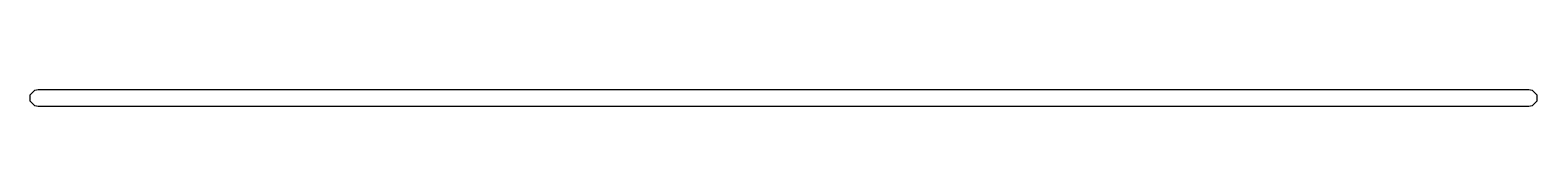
# Model space of a CAD drawing. Header units: inches. Extents: x 1.31 to 5.24, y -7.02 to -1.13.
# Drawn here: x 4.3415 to 4.6861, y -1.4755 to -1.4716 of the extents above; entities that cross this region are included whole.
import ezdxf

# ---------------------------------------------------------------- set-up
doc = ezdxf.new("R2010")
doc.units = ezdxf.units.IN
doc.header["$MEASUREMENT"] = 0
doc.layers.add('F.Silkscreen', color=41, linetype='CONTINUOUS', true_color=0xf2eda1)

msp = doc.modelspace()

# ---------------------------------------------------------------- linework, layer by layer
at = {"layer": 'F.Silkscreen', "linetype": 'CONTINUOUS'}
for p, q in [((4.34149, -1.47279), (4.34255, -1.47173)), ((4.34149, -1.4743), (4.34149, -1.47279)), ((4.34255, -1.47537), (4.34149, -1.4743)), ((4.34255, -1.47173), (4.34331, -1.47158)), ((4.34331, -1.47158), (4.68425, -1.47158)), ((4.68425, -1.47158), (4.68501, -1.47173)), ((4.68501, -1.47173), (4.68607, -1.47279)), ((4.68607, -1.4743), (4.68501, -1.47537)), ((4.68607, -1.47279), (4.68607, -1.4743)), ((4.34331, -1.47552), (4.34255, -1.47537)), ((4.68425, -1.47552), (4.34331, -1.47552)), ((4.68501, -1.47537), (4.68425, -1.47552))]:
    msp.add_line(p, q, dxfattribs=at)

doc.saveas('drawing.dxf')
